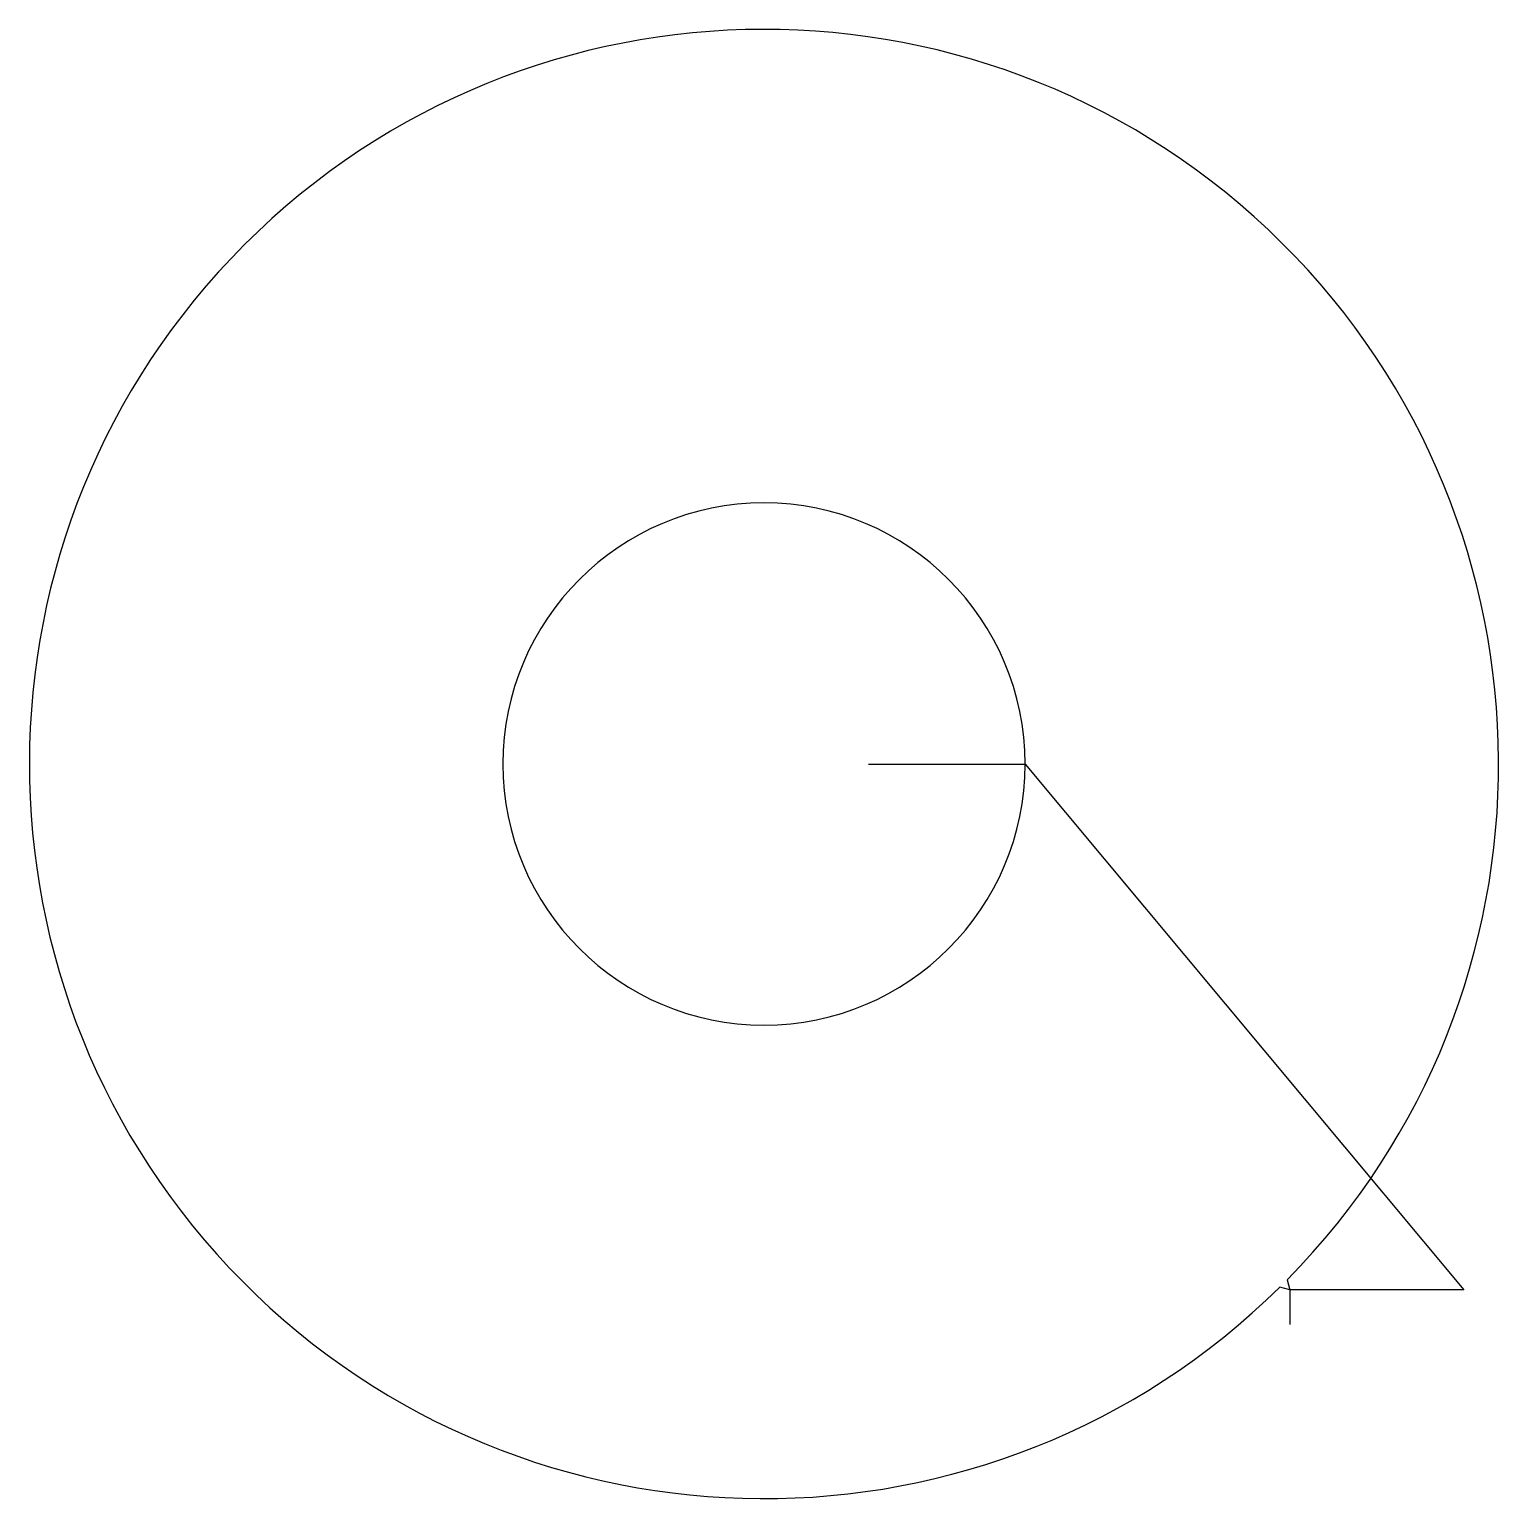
# Model space of a CAD drawing. Header units: metres. Extents: x 25 to 447, y 28 to 450.
import ezdxf

# ---------------------------------------------------------------- set-up
doc = ezdxf.new("R2010")
doc.units = ezdxf.units.M

msp = doc.modelspace()

# ---------------------------------------------------------------- linework, layer by layer
at = {"layer": 'TOOL_0'}
for p, q in [((266.079, 239.279), (311.079, 239.279)), ((311.079, 239.279), (437.113, 88.244)), ((387.113, 88.244), (384.214, 89.022)), ((386.335, 91.143), (387.114, 88.245)), ((437.113, 88.244), (387.113, 88.244)), ((387.114, 88.245), (387.114, 78.245))]:
    msp.add_line(p, q, dxfattribs=at)
for centre, radius, start, end in [((236.08, 239.28), 211, 315.40668, 134.99981), ((236.08, 239.279), 211, 134.99962, 314.59236), ((236.079, 239.279), 75, 0, 180), ((236.079, 239.279), 75, 180, 0)]:
    msp.add_arc(centre, radius, start, end, dxfattribs=at)

doc.saveas('drawing.dxf')
